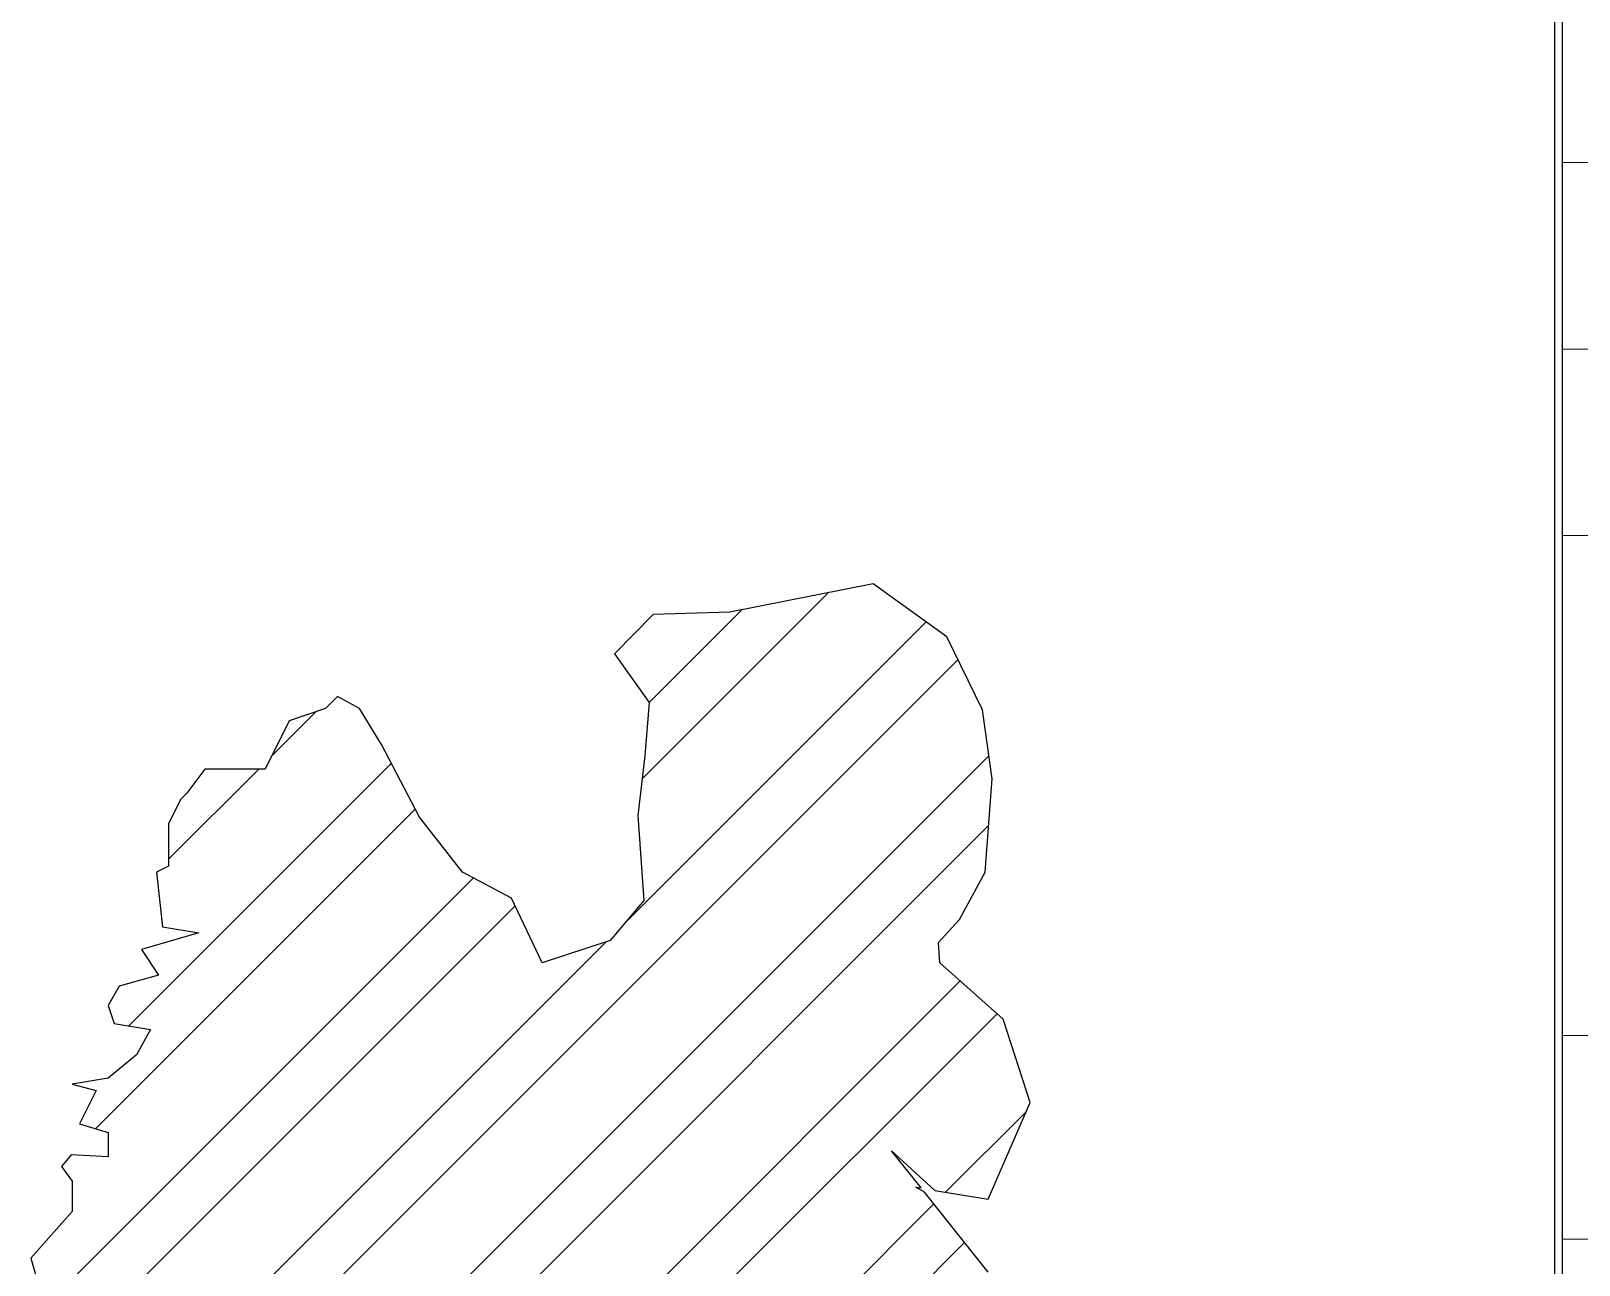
# Model space of a CAD drawing. Header units: millimetres. Extents: x -346728 to 1320345, y -537202 to -385966.
# Drawn here: x 690877 to 710657, y -519884 to -504110 of the extents above; entities that cross this region are included whole.
import ezdxf

# ---------------------------------------------------------------- set-up
doc = ezdxf.new("R2010")
doc.units = ezdxf.units.MM
doc.header["$LTSCALE"] = 100
doc.layers.add('DIM', color=5, linetype='Continuous', lineweight=20)
doc.layers.add('THAY', color=155, linetype='Continuous', lineweight=20)
doc.layers.add('TEXT2', color=8, linetype='Continuous')

# ---------------------------------------------------------------- blocks, each defined once
blk = doc.blocks.new('LVL-KHUNGTEN')
at = {"color": 1}
blk.add_line((111604, 41093), (111604, 62), dxfattribs=at)
blk.add_lwpolyline([(111534, 41093), (119124, 41093), (119124, 62), (111534, 62)], close=True, dxfattribs=at)
at = {"layer": 'DIM'}
for p, q in [((111604, 22265), (119051, 22265)), ((111604, 20485), (119051, 20485)), ((111604, 18706), (119051, 18706)), ((111604, 13934), (119051, 13934)), ((111604, 11991), (119051, 11991))]:
    blk.add_line(p, q, dxfattribs=at)

msp = doc.modelspace()

# ---------------------------------------------------------------- hatches: boundary and pattern name
at = {"layer": 'THAY'}
h = msp.add_hatch(dxfattribs=at)
h.set_pattern_fill('STEEL', color=3, scale=559.479647, style=0)
h.set_pattern_definition([(45, (927512.8, -553641.1), (-1256.068, 1256.068), []), (45, (927512.8, -552753), (-1256.068, 1256.068), [])])
h.paths.add_polyline_path([(697621.9, -529669.1), (697546.5, -529895.6), (697754.3, -529965.9), (697719.2, -530212.3), (697754.3, -530701.6), (697918.4, -530948), (697895, -530948), (697895, -531402.1), (697335.3, -531437.4), (697056.2, -531406), (696855.6, -531607.3), (696855.6, -531517.3), (696468.5, -531321.8), (696468.5, -531130.2), (696391.9, -531130.2), (696391.9, -530586.5), (696625.4, -530433), (696702, -530353), (696702, -530199.5), (696625.4, -530199.5), (696625.4, -529268.7), (696778.8, -529268.7), (697009.2, -527643.7), (696932.4, -524934.4), (696625.4, -524547.3), (696625.4, -523616.5), (696702, -523616.5), (696702, -523072.7), (696625.4, -523072.7), (696625.4, -522532.3), (696468.5, -522455.5), (696468.5, -522298.8), (696238.3, -521911.8), (696161.5, -521911.8), (695854.5, -521601.5), (695939, -521519.2), (695707.3, -521364.7), (694946, -521678.3), (694427.5, -521546.7), (694175.2, -521678.3), (693257.1, -522817.1), (692188.8, -522868), (691325.1, -522148.5), (691021.2, -520980.9), (691481.8, -520437.2), (691405, -520360.5), (691040.1, -520360.5), (690877.3, -519794.2), (691405, -519199.3), (691405, -518812.2), (691267.5, -518623.5), (691392.3, -518473.2), (691865.6, -518502), (691865.6, -518191.7), (691497.8, -518079.7), (691712.2, -517651.1), (691405, -517571.1), (691865.6, -517494.3), (692223.9, -517196.9), (692406.3, -516873.9), (691942.4, -516797.1), (691865.6, -516566.7), (692003.2, -516320.5), (692505.3, -516176.5), (692291.1, -515850.3), (693020.5, -515635.9), (692559.7, -515559.2), (692483.1, -514861.9), (692636.5, -514785.1), (692636.5, -514241.3), (692790.1, -513931.1), (692866.9, -513854.3), (693097.1, -513547.2), (693868, -513544), (694175.2, -512926.7), (694638.9, -512770), (694792.5, -512616.4), (695073.7, -512769), (695354.9, -513231.8), (695840.6, -514157.6), (696391.1, -514861.5), (697018.9, -515193.6), (697410.1, -516022.2), (698279, -515733.7), (698709.3, -515223.4), (698631.3, -514139.5), (698718.5, -513377.2), (698774.2, -512691.4), (698333.3, -512072.6), (698827.5, -511569.6), (699807, -511540.8), (701640, -511177.6), (702577.5, -511852.7), (703035.3, -512789.2), (703156.9, -513667.4), (703068.3, -514861.5), (702742.6, -515465.1), (702473.7, -515760.6), (702491.6, -516023), (703297.7, -516739.6), (703643.1, -517804.6), (703105.7, -519042.6), (702424.4, -518930.5), (702414.9, -518921.8), (702249.7, -518898.3), (702250.8, -518897.4), (702296.7, -518955), (702293.2, -518953), (703105.7, -519973.4), (702798.7, -521620.7), (702357.2, -521719.9), (702027.8, -520824.2), (702008.6, -521735.8), (701570.3, -521723), (701506.4, -522132.5), (701087.4, -521841.5), (700658.8, -522615.5), (700140.5, -522602.7), (699795.1, -521444.8), (699395.3, -521921.4), (699094.6, -521927.8), (698985.6, -521678.3), (698410, -521678.3), (698242.2, -521564.1), (698138.2, -521691), (698208.6, -521972.5), (698279, -521972.5), (697546.5, -522497.2), (697405.7, -522743.4), (697405.7, -522813.8), (697370.5, -522813.8), (697370.5, -523549.4), (697754.3, -523968.4), (697965.4, -524003.6), (697965.4, -524038.7), (698032.6, -524109.1), (698173.4, -524144.4), (698136.6, -524807.8), (697651.9, -524880), (697581.6, -524950.4), (697581.6, -525020.8), (697546.5, -525020.8), (697546.5, -526354.6), (697616.8, -526495.4), (697764.3, -526572.8), (697655.2, -527643.7), (697895, -528459.4), (697823.8, -529375.5)])

# ---------------------------------------------------------------- linework, layer by layer
at = {"layer": 'TEXT2'}
for p, q in [((701640, -511177.6, -881.1), (699807, -511540.8, -881.1)), ((702577.5, -511852.7, -881.1), (701640, -511177.6, -881.1)), ((698827.5, -511569.6, -881.1), (698333.3, -512072.6, -881.1)), ((699807, -511540.8, -881.1), (698827.5, -511569.6, -881.1)), ((703035.3, -512789.2, -881.1), (702577.5, -511852.7, -881.1)), ((698333.3, -512072.6, -881.1), (698774.2, -512691.4, -881.1)), ((694792.5, -512616.4, -881.1), (694638.9, -512770, -881.1)), ((695073.7, -512769, -881.1), (694792.5, -512616.4, -881.1)), ((694638.9, -512770, -881.1), (694175.2, -512926.7, -881.1)), ((695354.9, -513231.8, -881.1), (695073.7, -512769, -881.1)), ((698774.2, -512691.4, -881.1), (698718.5, -513377.2, -881.1)), ((703156.9, -513667.4, -881.1), (703035.3, -512789.2, -881.1)), ((694175.2, -512926.7, -881.1), (693868, -513544, -881.1)), ((695840.6, -514157.6, -881.1), (695354.9, -513231.8, -881.1)), ((698718.5, -513377.2, -881.1), (698631.3, -514139.5, -881.1)), ((693097.1, -513547.2, -881.1), (692866.9, -513854.3, -881.1)), ((693868, -513544, -881.1), (693097.1, -513547.2, -881.1)), ((703068.3, -514861.5, -881.1), (703156.9, -513667.4, -881.1)), ((692866.9, -513854.3, -881.1), (692790.1, -513931.1, -881.1)), ((692790.1, -513931.1, -881.1), (692636.5, -514241.3, -881.1)), ((692636.5, -514241.3, -881.1), (692636.5, -514785.1, -881.1)), ((696391.1, -514861.5, -881.1), (695840.6, -514157.6, -881.1)), ((698631.3, -514139.5, -881.1), (698709.3, -515223.4, -881.1)), ((692636.5, -514785.1, -881.1), (692483.1, -514861.9, -881.1)), ((692483.1, -514861.9, -881.1), (692559.7, -515559.2, -881.1)), ((697018.9, -515193.6, -881.1), (696391.1, -514861.5, -881.1)), ((702742.6, -515465.1, -881.1), (703068.3, -514861.5, -881.1)), ((697410.1, -516022.2, -881.1), (697018.9, -515193.6, -881.1)), ((698709.3, -515223.4, -881.1), (698279, -515733.7, -881.1)), ((693020.5, -515635.9, -881.1), (692291.1, -515850.3, -881.1)), ((692559.7, -515559.2, -881.1), (693020.5, -515635.9, -881.1)), ((702473.7, -515760.6, -881.1), (702742.6, -515465.1, -881.1)), ((698279, -515733.7, -881.1), (697410.1, -516022.2, -881.1)), ((702491.6, -516023, -881.1), (702473.7, -515760.6, -881.1)), ((692291.1, -515850.3, -881.1), (692505.3, -516176.5, -881.1)), ((703297.7, -516739.6, -881.1), (702491.6, -516023, -881.1)), ((692505.3, -516176.5, -881.1), (692003.2, -516320.5, -881.1)), ((692003.2, -516320.5, -881.1), (691865.6, -516566.7, -881.1)), ((691865.6, -516566.7, -881.1), (691942.4, -516797.1, -881.1)), ((691942.4, -516797.1, -881.1), (692406.3, -516873.9, -881.1)), ((703643.1, -517804.6, -881.1), (703297.7, -516739.6, -881.1)), ((692406.3, -516873.9, -881.1), (692223.9, -517196.9, -881.1)), ((692223.9, -517196.9, -881.1), (691865.6, -517494.3, -881.1)), ((691865.6, -517494.3, -881.1), (691405, -517571.1, -881.1)), ((691405, -517571.1, -881.1), (691712.2, -517651.1, -881.1)), ((691712.2, -517651.1, -881.1), (691497.8, -518079.7, -881.1)), ((703105.7, -519042.6, -881.1), (703643.1, -517804.6, -881.1)), ((691497.8, -518079.7, -881.1), (691865.6, -518191.7, -881.1)), ((691865.6, -518191.7, -881.1), (691865.6, -518502, -881.1)), ((691392.3, -518473.2, -881.1), (691267.5, -518623.5, -881.1)), ((691865.6, -518502, -881.1), (691392.3, -518473.2, -881.1)), ((702251.7, -518898.6, -881.1), (701874.2, -518425.3, -881.1)), ((701874.2, -518425.3, -881.1), (702424.4, -518930.5, -881.1)), ((691267.5, -518623.5, -881.1), (691405, -518812.2, -881.1)), ((691405, -518812.2, -881.1), (691405, -519199.3, -881.1)), ((702293.2, -518953, -881.1), (702184.5, -518889, -881.1)), ((702184.5, -518889, -881.1), (702251.7, -518898.6, -881.1)), ((703105.7, -519973.4, -881.1), (702293.2, -518953, -881.1)), ((702424.4, -518930.5, -881.1), (703105.7, -519042.6, -881.1)), ((691405, -519199.3, -881.1), (690877.3, -519794.2, -881.1)), ((690877.3, -519794.2, -881.1), (691018, -520283.7, -881.1))]:
    msp.add_line(p, q, dxfattribs=at)

# ---------------------------------------------------------------- block references
at = {"xscale": 1.339663568069227, "yscale": 1.339663568069227, "zscale": 1.339663568069227}
msp.add_blockref('LVL-KHUNGTEN', (560930.8, -535618.7, -881.1), dxfattribs=at)

doc.saveas('drawing.dxf')
